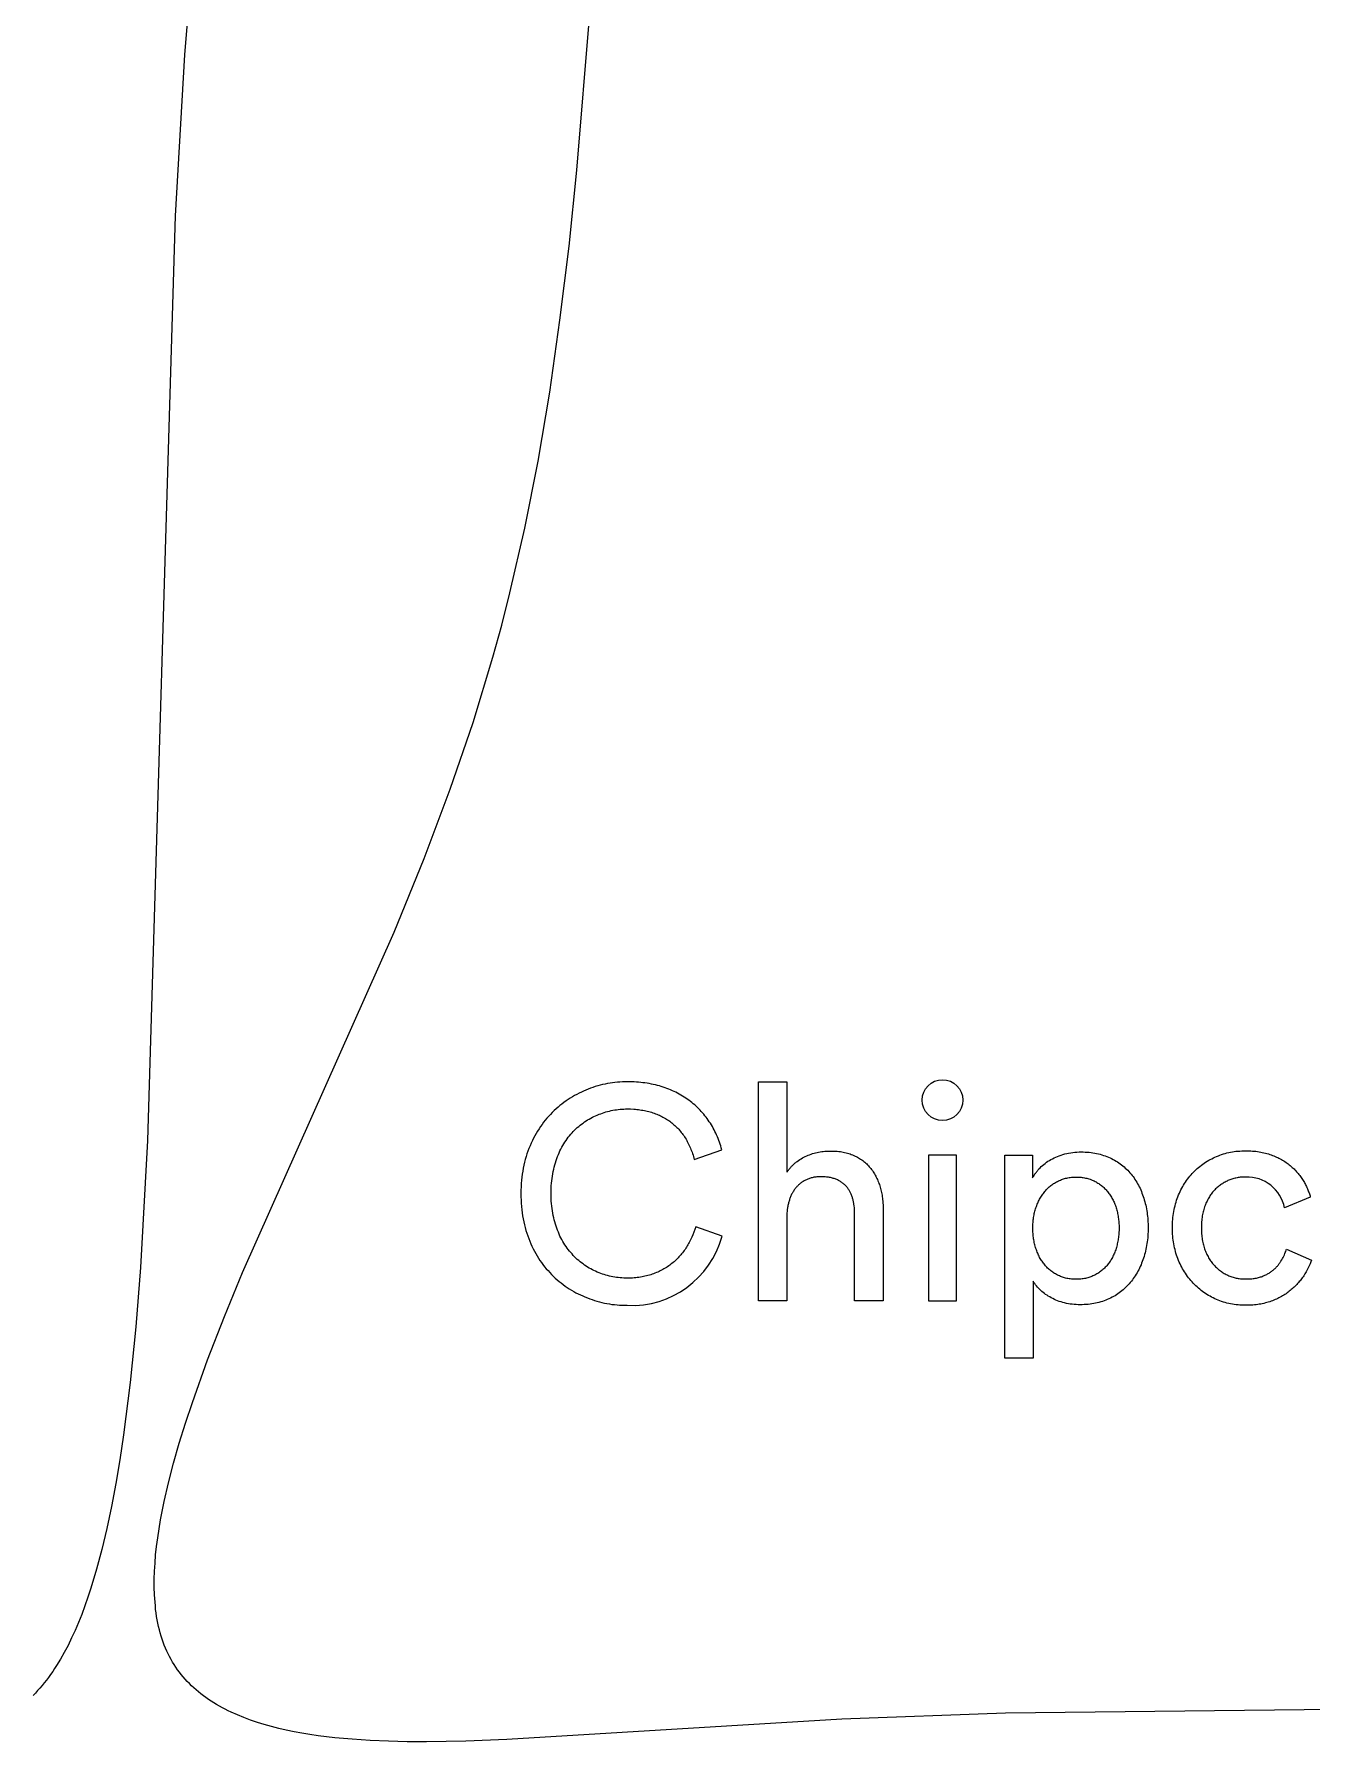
# Model space of a CAD drawing. Extents: x 1016 to 1404, y 0 to 311.
# Drawn here: x 1178.2 to 1294.6, y 0 to 155.7 of the extents above; entities that cross this region are included whole.
import ezdxf

# ---------------------------------------------------------------- set-up
doc = ezdxf.new("R2010")
doc.units = 0
doc.layers.add('FAB$CUT', color=1, linetype='CONTINUOUS')

msp = doc.modelspace()

# ---------------------------------------------------------------- linework, layer by layer
at = {"layer": 'FAB$CUT'}
for points in [[(1193.04, 168.1), (1191.87, 153.8), (1191.01, 139.12), (1188.5, 54.84), (1187.84, 43.24), (1187.41, 37.85), (1186.9, 32.76), (1186.3, 27.98), (1185.96, 25.72), (1185.59, 23.54), (1185.2, 21.45), (1184.78, 19.45), (1184.33, 17.54), (1183.84, 15.73), (1183.33, 14.01), (1183.05, 13.19), (1182.77, 12.39), (1182.49, 11.62), (1182.19, 10.88), (1181.88, 10.16), (1181.56, 9.47), (1181.24, 8.8), (1180.9, 8.16), (1180.56, 7.55), (1180.2, 6.96), (1180.02, 6.68), (1179.84, 6.4), (1179.65, 6.14), (1179.46, 5.87), (1179.27, 5.62), (1179.07, 5.37), (1178.88, 5.13), (1178.68, 4.9), (1178.47, 4.67), (1178.27, 4.45), (1178.06, 4.24)], [(1296.66, 2.95), (1266.71, 2.61), (1251.79, 2.08), (1221.23, 0.21), (1217.52, 0.06), (1213.92, 0), (1212.17, 0.01), (1210.45, 0.05), (1208.78, 0.12), (1207.15, 0.23), (1205.57, 0.37), (1204.04, 0.56), (1203.29, 0.67), (1202.56, 0.79), (1201.85, 0.92), (1201.14, 1.07), (1200.46, 1.22), (1199.79, 1.39), (1199.13, 1.58), (1198.5, 1.77), (1197.88, 1.98), (1197.27, 2.21), (1196.69, 2.45), (1196.12, 2.7), (1195.85, 2.83), (1195.58, 2.97), (1195.31, 3.11), (1195.05, 3.26), (1194.79, 3.41), (1194.54, 3.56), (1194.29, 3.71), (1194.05, 3.87), (1193.81, 4.04), (1193.58, 4.21), (1193.36, 4.38), (1193.14, 4.56), (1192.92, 4.74), (1192.71, 4.93), (1192.51, 5.12), (1192.31, 5.31), (1192.11, 5.51), (1191.93, 5.72), (1191.74, 5.93), (1191.57, 6.14), (1191.4, 6.36), (1191.23, 6.58), (1191.07, 6.81), (1190.92, 7.04), (1190.77, 7.28), (1190.63, 7.52), (1190.5, 7.77), (1190.37, 8.02), (1190.25, 8.28), (1190.13, 8.54), (1190.02, 8.81), (1189.92, 9.08), (1189.82, 9.36), (1189.73, 9.64), (1189.65, 9.93), (1189.57, 10.22), (1189.5, 10.52), (1189.43, 10.82), (1189.38, 11.13), (1189.32, 11.44), (1189.27, 11.76), (1189.23, 12.08), (1189.2, 12.41), (1189.17, 12.74), (1189.12, 13.41), (1189.1, 14.11), (1189.1, 14.82), (1189.13, 15.55), (1189.17, 16.29), (1189.23, 17.05), (1189.32, 17.82), (1189.42, 18.61), (1189.54, 19.42), (1189.68, 20.23), (1190.01, 21.91), (1190.41, 23.63), (1190.87, 25.4), (1191.38, 27.22), (1191.96, 29.07), (1192.58, 30.95), (1193.96, 34.82), (1195.5, 38.78), (1197.16, 42.8), (1210.97, 73.82), (1213.7, 80.53), (1216.09, 86.87), (1218.17, 92.95), (1219.97, 98.88), (1220.78, 101.81), (1221.53, 104.75), (1222.89, 110.67), (1224.09, 116.75), (1225.15, 123.06), (1226.09, 129.61), (1226.92, 136.37), (1227.64, 143.3), (1228.81, 157.59)]]:
    msp.add_lwpolyline(points, dxfattribs=at)
for points in [[(1232.23, 39.8, 0.351361), (1240.87, 46.09), (1238.47, 46.97), (1238.39, 46.72), (1238.3, 46.48), (1238.21, 46.24), (1238.11, 46), (1238.05, 45.88), (1238, 45.77), (1237.94, 45.65), (1237.88, 45.54), (1237.82, 45.43), (1237.76, 45.32), (1237.69, 45.21), (1237.63, 45.11), (1237.56, 45), (1237.49, 44.9), (1237.41, 44.8), (1237.34, 44.7), (1237.26, 44.6), (1237.18, 44.5), (1237.11, 44.4), (1237.02, 44.31), (1236.94, 44.22), (1236.85, 44.13), (1236.77, 44.04), (1236.68, 43.95), (1236.59, 43.87), (1236.49, 43.78), (1236.4, 43.7), (1236.3, 43.62), (1236.2, 43.54), (1236.1, 43.47), (1236, 43.39), (1235.9, 43.32), (1235.79, 43.25), (1235.68, 43.19), (1235.57, 43.12), (1235.46, 43.06), (1235.35, 43), (1235.23, 42.94), (1235.12, 42.88), (1235, 42.83), (1234.88, 42.78), (1234.75, 42.73), (1234.63, 42.68), (1234.5, 42.64), (1234.37, 42.59), (1234.24, 42.55), (1234.11, 42.52), (1233.98, 42.48), (1233.84, 42.45), (1233.71, 42.42), (1233.57, 42.4), (1233.43, 42.37), (1233.28, 42.35), (1233.14, 42.33), (1232.99, 42.32), (1232.84, 42.3), (1232.69, 42.29), (1232.54, 42.29), (1232.39, 42.28), (1232.23, 42.28), (1232.07, 42.28), (1231.9, 42.29), (1231.73, 42.3), (1231.57, 42.31), (1231.4, 42.33), (1231.24, 42.35), (1231.08, 42.37), (1230.91, 42.4), (1230.75, 42.43), (1230.59, 42.47), (1230.43, 42.51), (1230.27, 42.55), (1230.11, 42.6), (1229.96, 42.65), (1229.8, 42.71), (1229.65, 42.77), (1229.49, 42.83), (1229.34, 42.9), (1229.19, 42.97), (1229.04, 43.04), (1228.9, 43.12), (1228.75, 43.2), (1228.61, 43.29), (1228.47, 43.38), (1228.33, 43.47), (1228.19, 43.57), (1228.06, 43.67), (1227.93, 43.77), (1227.8, 43.88), (1227.67, 43.99), (1227.54, 44.11), (1227.42, 44.23), (1227.3, 44.35), (1227.19, 44.48), (1227.07, 44.61), (1226.96, 44.74), (1226.85, 44.88), (1226.74, 45.02), (1226.64, 45.17), (1226.54, 45.32), (1226.45, 45.47), (1226.35, 45.63), (1226.26, 45.79), (1226.18, 45.95), (1226.09, 46.12), (1226.01, 46.29), (1225.94, 46.46), (1225.87, 46.64), (1225.8, 46.83), (1225.73, 47.01), (1225.67, 47.2), (1225.62, 47.4), (1225.57, 47.59), (1225.52, 47.79), (1225.47, 48), (1225.43, 48.21), (1225.4, 48.42), (1225.37, 48.63), (1225.34, 48.85), (1225.32, 49.08), (1225.3, 49.3), (1225.29, 49.53), (1225.28, 49.77), (1225.28, 50), (1225.28, 50.24), (1225.29, 50.47), (1225.3, 50.7), (1225.32, 50.93), (1225.34, 51.15), (1225.37, 51.37), (1225.4, 51.59), (1225.43, 51.8), (1225.47, 52.01), (1225.52, 52.21), (1225.57, 52.41), (1225.62, 52.61), (1225.67, 52.8), (1225.73, 52.99), (1225.8, 53.18), (1225.87, 53.36), (1225.94, 53.54), (1226.01, 53.71), (1226.09, 53.88), (1226.18, 54.05), (1226.26, 54.21), (1226.35, 54.37), (1226.45, 54.53), (1226.54, 54.68), (1226.64, 54.83), (1226.74, 54.98), (1226.85, 55.12), (1226.96, 55.25), (1227.07, 55.39), (1227.19, 55.52), (1227.3, 55.64), (1227.42, 55.77), (1227.54, 55.88), (1227.67, 56), (1227.8, 56.11), (1227.93, 56.22), (1228.06, 56.32), (1228.19, 56.42), (1228.33, 56.52), (1228.47, 56.61), (1228.61, 56.7), (1228.75, 56.78), (1228.9, 56.87), (1229.04, 56.94), (1229.19, 57.02), (1229.34, 57.09), (1229.49, 57.15), (1229.65, 57.22), (1229.8, 57.27), (1229.96, 57.33), (1230.11, 57.38), (1230.27, 57.43), (1230.43, 57.47), (1230.59, 57.51), (1230.75, 57.55), (1230.91, 57.58), (1231.08, 57.61), (1231.24, 57.63), (1231.4, 57.65), (1231.57, 57.67), (1231.73, 57.68), (1231.9, 57.69), (1232.07, 57.7), (1232.23, 57.7), (1232.53, 57.7), (1232.82, 57.68), (1232.96, 57.67), (1233.1, 57.66), (1233.24, 57.64), (1233.38, 57.62), (1233.52, 57.6), (1233.65, 57.58), (1233.79, 57.56), (1233.92, 57.53), (1234.05, 57.5), (1234.18, 57.47), (1234.31, 57.43), (1234.43, 57.4), (1234.55, 57.36), (1234.68, 57.32), (1234.8, 57.27), (1234.91, 57.23), (1235.03, 57.18), (1235.15, 57.13), (1235.26, 57.08), (1235.37, 57.02), (1235.48, 56.96), (1235.59, 56.9), (1235.7, 56.84), (1235.8, 56.78), (1235.9, 56.71), (1236, 56.65), (1236.1, 56.58), (1236.2, 56.5), (1236.3, 56.43), (1236.39, 56.35), (1236.48, 56.27), (1236.57, 56.19), (1236.66, 56.11), (1236.75, 56.02), (1236.83, 55.94), (1236.92, 55.85), (1237, 55.76), (1237.08, 55.66), (1237.15, 55.57), (1237.23, 55.47), (1237.3, 55.37), (1237.38, 55.27), (1237.44, 55.16), (1237.51, 55.06), (1237.58, 54.95), (1237.64, 54.84), (1237.7, 54.73), (1237.76, 54.61), (1237.82, 54.5), (1237.88, 54.38), (1237.93, 54.26), (1237.98, 54.14), (1238.03, 54.01), (1238.08, 53.89), (1238.13, 53.76), (1238.17, 53.63), (1238.22, 53.5), (1238.26, 53.37), (1238.29, 53.23), (1238.33, 53.09), (1240.84, 53.98), (1240.79, 54.15), (1240.74, 54.33), (1240.69, 54.5), (1240.63, 54.67), (1240.57, 54.84), (1240.5, 55), (1240.44, 55.17), (1240.37, 55.33), (1240.3, 55.49), (1240.22, 55.64), (1240.14, 55.8), (1240.06, 55.95), (1239.98, 56.1), (1239.89, 56.25), (1239.8, 56.4), (1239.7, 56.54), (1239.61, 56.68), (1239.51, 56.82), (1239.41, 56.96), (1239.3, 57.09), (1239.2, 57.22), (1239.09, 57.35), (1238.97, 57.48), (1238.86, 57.6), (1238.74, 57.72), (1238.62, 57.84), (1238.5, 57.96), (1238.37, 58.07), (1238.24, 58.18), (1238.11, 58.29), (1237.98, 58.39), (1237.84, 58.5), (1237.7, 58.6), (1237.56, 58.69), (1237.42, 58.79), (1237.27, 58.88), (1237.12, 58.97), (1236.97, 59.05), (1236.81, 59.14), (1236.66, 59.22), (1236.5, 59.29), (1236.34, 59.37), (1236.18, 59.44), (1236.01, 59.5), (1235.84, 59.57), (1235.67, 59.63), (1235.5, 59.69), (1235.32, 59.74), (1235.15, 59.8), (1234.97, 59.85), (1234.79, 59.89), (1234.6, 59.93), (1234.42, 59.97), (1234.23, 60.01), (1234.04, 60.04), (1233.84, 60.07), (1233.65, 60.1), (1233.45, 60.12), (1233.26, 60.14), (1233.06, 60.15), (1232.85, 60.17), (1232.65, 60.18), (1232.23, 60.18), (1232.01, 60.18), (1231.78, 60.17), (1231.55, 60.16), (1231.32, 60.14), (1231.1, 60.12), (1230.87, 60.09), (1230.65, 60.05), (1230.42, 60.01), (1230.2, 59.97), (1229.98, 59.92), (1229.75, 59.86), (1229.53, 59.8), (1229.31, 59.74), (1229.1, 59.67), (1228.88, 59.59), (1228.67, 59.51), (1228.45, 59.43), (1228.24, 59.34), (1228.04, 59.24), (1227.83, 59.14), (1227.63, 59.03), (1227.42, 58.92), (1227.22, 58.81), (1227.03, 58.69), (1226.83, 58.56), (1226.64, 58.43), (1226.45, 58.29), (1226.27, 58.15), (1226.08, 58.01), (1225.91, 57.86), (1225.73, 57.7), (1225.56, 57.55), (1225.39, 57.38), (1225.22, 57.21), (1225.06, 57.04), (1224.9, 56.86), (1224.75, 56.68), (1224.6, 56.49), (1224.46, 56.29), (1224.31, 56.1), (1224.18, 55.9), (1224.05, 55.69), (1223.92, 55.48), (1223.8, 55.26), (1223.68, 55.04), (1223.57, 54.82), (1223.46, 54.59), (1223.36, 54.35), (1223.26, 54.11), (1223.17, 53.87), (1223.08, 53.62), (1223, 53.37), (1222.93, 53.11), (1222.86, 52.85), (1222.8, 52.59), (1222.74, 52.32), (1222.69, 52.04), (1222.65, 51.77), (1222.61, 51.48), (1222.58, 51.2), (1222.55, 50.9), (1222.54, 50.61), (1222.53, 50.31), (1222.52, 50), (1222.53, 49.7), (1222.54, 49.4), (1222.55, 49.1), (1222.58, 48.81), (1222.61, 48.52), (1222.64, 48.24), (1222.68, 47.96), (1222.73, 47.69), (1222.79, 47.42), (1222.85, 47.15), (1222.91, 46.89), (1222.99, 46.63), (1223.06, 46.38), (1223.15, 46.13), (1223.24, 45.89), (1223.33, 45.65), (1223.43, 45.42), (1223.53, 45.19), (1223.64, 44.96), (1223.76, 44.74), (1223.88, 44.52), (1224, 44.31), (1224.13, 44.1), (1224.26, 43.9), (1224.4, 43.7), (1224.54, 43.51), (1224.69, 43.32), (1224.84, 43.14), (1225, 42.96), (1225.16, 42.78), (1225.32, 42.61), (1225.48, 42.45), (1225.65, 42.29), (1225.83, 42.13), (1226.01, 41.98), (1226.19, 41.84), (1226.37, 41.7), (1226.56, 41.56), (1226.75, 41.43), (1226.94, 41.3), (1227.14, 41.18), (1227.34, 41.06), (1227.54, 40.95), (1227.74, 40.85), (1227.95, 40.75), (1228.16, 40.65), (1228.37, 40.56), (1228.59, 40.47), (1228.8, 40.39), (1229.02, 40.32), (1229.24, 40.24), (1229.46, 40.18), (1229.69, 40.12), (1229.91, 40.06), (1230.14, 40.01), (1230.37, 39.97), (1230.6, 39.93), (1230.83, 39.89), (1231.06, 39.86), (1231.29, 39.84), (1231.53, 39.82), (1231.76, 39.81), (1232, 39.8)], [(1288.59, 51.49), (1288.49, 51.49), (1288.4, 51.49), (1288.3, 51.48), (1288.2, 51.48), (1288.1, 51.47), (1288.01, 51.45), (1287.91, 51.44), (1287.82, 51.42), (1287.72, 51.4), (1287.63, 51.38), (1287.53, 51.36), (1287.44, 51.33), (1287.35, 51.3), (1287.26, 51.27), (1287.17, 51.24), (1287.08, 51.2), (1286.99, 51.17), (1286.9, 51.13), (1286.81, 51.08), (1286.73, 51.04), (1286.64, 50.99), (1286.56, 50.95), (1286.48, 50.89), (1286.4, 50.84), (1286.32, 50.79), (1286.24, 50.73), (1286.16, 50.67), (1286.08, 50.61), (1286.01, 50.54), (1285.93, 50.47), (1285.86, 50.41), (1285.79, 50.33), (1285.72, 50.26), (1285.65, 50.19), (1285.59, 50.11), (1285.52, 50.03), (1285.46, 49.94), (1285.4, 49.86), (1285.34, 49.77), (1285.29, 49.68), (1285.23, 49.59), (1285.18, 49.5), (1285.13, 49.4), (1285.08, 49.3), (1285.03, 49.2), (1284.98, 49.1), (1284.94, 48.99), (1284.9, 48.89), (1284.86, 48.78), (1284.82, 48.66), (1284.79, 48.55), (1284.76, 48.43), (1284.73, 48.32), (1284.7, 48.19), (1284.67, 48.07), (1284.65, 47.95), (1284.63, 47.82), (1284.61, 47.69), (1284.6, 47.55), (1284.59, 47.42), (1284.58, 47.28), (1284.57, 47.14), (1284.57, 47), (1284.56, 46.86), (1284.57, 46.72), (1284.57, 46.58), (1284.58, 46.44), (1284.59, 46.31), (1284.6, 46.17), (1284.61, 46.04), (1284.63, 45.91), (1284.65, 45.79), (1284.67, 45.66), (1284.7, 45.54), (1284.72, 45.42), (1284.75, 45.3), (1284.79, 45.19), (1284.82, 45.07), (1284.86, 44.96), (1284.89, 44.85), (1284.94, 44.74), (1284.98, 44.64), (1285.02, 44.53), (1285.07, 44.43), (1285.12, 44.33), (1285.17, 44.24), (1285.22, 44.14), (1285.28, 44.05), (1285.34, 43.96), (1285.4, 43.87), (1285.46, 43.79), (1285.52, 43.7), (1285.58, 43.62), (1285.65, 43.54), (1285.72, 43.46), (1285.78, 43.39), (1285.86, 43.32), (1285.93, 43.25), (1286, 43.18), (1286.08, 43.11), (1286.15, 43.05), (1286.23, 42.99), (1286.31, 42.93), (1286.39, 42.87), (1286.47, 42.82), (1286.56, 42.76), (1286.64, 42.71), (1286.73, 42.67), (1286.81, 42.62), (1286.9, 42.58), (1286.99, 42.54), (1287.08, 42.5), (1287.17, 42.46), (1287.26, 42.43), (1287.35, 42.4), (1287.45, 42.37), (1287.54, 42.34), (1287.63, 42.32), (1287.73, 42.29), (1287.83, 42.27), (1287.92, 42.25), (1288.02, 42.24), (1288.12, 42.23), (1288.22, 42.22), (1288.32, 42.21), (1288.42, 42.2), (1288.52, 42.2), (1288.62, 42.2), (1288.73, 42.2), (1288.85, 42.2), (1288.96, 42.21), (1289.07, 42.22), (1289.17, 42.23), (1289.28, 42.24), (1289.38, 42.25), (1289.48, 42.27), (1289.58, 42.29), (1289.67, 42.31), (1289.76, 42.33), (1289.86, 42.36), (1289.95, 42.39), (1290.03, 42.41), (1290.12, 42.44), (1290.2, 42.48), (1290.28, 42.51), (1290.36, 42.54), (1290.44, 42.58), (1290.52, 42.62), (1290.59, 42.66), (1290.66, 42.7), (1290.73, 42.74), (1290.8, 42.78), (1290.87, 42.83), (1290.93, 42.87), (1290.99, 42.92), (1291.06, 42.97), (1291.12, 43.02), (1291.17, 43.07), (1291.23, 43.12), (1291.28, 43.17), (1291.34, 43.22), (1291.39, 43.27), (1291.44, 43.33), (1291.49, 43.38), (1291.53, 43.44), (1291.58, 43.49), (1291.62, 43.55), (1291.67, 43.6), (1291.71, 43.66), (1291.75, 43.72), (1291.79, 43.77), (1291.82, 43.83), (1291.89, 43.94), (1291.96, 44.06), (1292.02, 44.17), (1292.07, 44.29), (1292.13, 44.4), (1292.17, 44.51), (1292.21, 44.62), (1292.25, 44.72), (1292.29, 44.83), (1292.32, 44.93), (1294.61, 43.93), (1294.54, 43.76), (1294.47, 43.57), (1294.39, 43.39), (1294.31, 43.21), (1294.21, 43.03), (1294.11, 42.85), (1294, 42.66), (1293.89, 42.49), (1293.83, 42.4), (1293.76, 42.31), (1293.7, 42.22), (1293.63, 42.13), (1293.56, 42.04), (1293.49, 41.96), (1293.42, 41.87), (1293.34, 41.79), (1293.26, 41.71), (1293.19, 41.62), (1293.1, 41.54), (1293.02, 41.46), (1292.94, 41.38), (1292.85, 41.3), (1292.76, 41.23), (1292.67, 41.15), (1292.57, 41.08), (1292.48, 41.01), (1292.38, 40.93), (1292.28, 40.86), (1292.18, 40.8), (1292.08, 40.73), (1291.97, 40.67), (1291.86, 40.6), (1291.75, 40.54), (1291.64, 40.48), (1291.52, 40.43), (1291.41, 40.37), (1291.29, 40.32), (1291.17, 40.27), (1291.05, 40.22), (1290.92, 40.18), (1290.79, 40.13), (1290.66, 40.09), (1290.53, 40.05), (1290.4, 40.02), (1290.26, 39.98), (1290.12, 39.95), (1289.98, 39.92), (1289.84, 39.9), (1289.7, 39.87), (1289.55, 39.85), (1289.4, 39.84), (1289.25, 39.82), (1289.09, 39.81), (1288.94, 39.8), (1288.78, 39.8), (1288.62, 39.8), (1288.44, 39.8), (1288.26, 39.81), (1288.08, 39.82), (1287.91, 39.83), (1287.73, 39.85), (1287.56, 39.88), (1287.39, 39.9), (1287.22, 39.93), (1287.06, 39.97), (1286.89, 40.01), (1286.73, 40.06), (1286.57, 40.1), (1286.41, 40.16), (1286.25, 40.21), (1286.1, 40.27), (1285.94, 40.33), (1285.79, 40.4), (1285.64, 40.47), (1285.5, 40.55), (1285.35, 40.62), (1285.21, 40.7), (1285.07, 40.79), (1284.94, 40.88), (1284.8, 40.97), (1284.67, 41.06), (1284.54, 41.16), (1284.41, 41.26), (1284.29, 41.37), (1284.17, 41.48), (1284.05, 41.59), (1283.93, 41.7), (1283.82, 41.82), (1283.71, 41.94), (1283.6, 42.06), (1283.5, 42.19), (1283.39, 42.31), (1283.3, 42.44), (1283.2, 42.58), (1283.11, 42.72), (1283.02, 42.85), (1282.93, 43), (1282.85, 43.14), (1282.77, 43.29), (1282.69, 43.44), (1282.62, 43.59), (1282.55, 43.74), (1282.48, 43.9), (1282.42, 44.06), (1282.36, 44.22), (1282.3, 44.38), (1282.25, 44.54), (1282.2, 44.71), (1282.16, 44.88), (1282.12, 45.05), (1282.08, 45.22), (1282.05, 45.4), (1282.02, 45.58), (1281.99, 45.75), (1281.97, 45.93), (1281.95, 46.12), (1281.93, 46.3), (1281.92, 46.48), (1281.92, 46.67), (1281.92, 46.86), (1281.92, 47.05), (1281.92, 47.24), (1281.93, 47.43), (1281.95, 47.62), (1281.97, 47.81), (1281.99, 47.99), (1282.02, 48.17), (1282.05, 48.35), (1282.08, 48.53), (1282.12, 48.7), (1282.16, 48.87), (1282.21, 49.04), (1282.26, 49.21), (1282.31, 49.38), (1282.37, 49.54), (1282.43, 49.7), (1282.49, 49.86), (1282.56, 50.02), (1282.63, 50.17), (1282.7, 50.32), (1282.78, 50.47), (1282.86, 50.62), (1282.94, 50.76), (1283.03, 50.9), (1283.12, 51.04), (1283.21, 51.18), (1283.31, 51.31), (1283.41, 51.44), (1283.51, 51.57), (1283.62, 51.69), (1283.73, 51.81), (1283.84, 51.93), (1283.95, 52.04), (1284.07, 52.15), (1284.19, 52.26), (1284.31, 52.37), (1284.43, 52.47), (1284.56, 52.57), (1284.69, 52.67), (1284.82, 52.76), (1284.95, 52.85), (1285.09, 52.93), (1285.23, 53.02), (1285.37, 53.1), (1285.51, 53.17), (1285.66, 53.24), (1285.8, 53.31), (1285.95, 53.38), (1286.11, 53.44), (1286.26, 53.49), (1286.41, 53.55), (1286.57, 53.6), (1286.73, 53.64), (1286.89, 53.69), (1287.06, 53.73), (1287.22, 53.76), (1287.39, 53.79), (1287.55, 53.82), (1287.72, 53.84), (1287.89, 53.86), (1288.07, 53.87), (1288.24, 53.88), (1288.41, 53.89), (1288.59, 53.89), (1288.76, 53.89), (1288.92, 53.89), (1289.08, 53.88), (1289.23, 53.87), (1289.39, 53.85), (1289.54, 53.84), (1289.69, 53.82), (1289.84, 53.79), (1289.98, 53.77), (1290.12, 53.74), (1290.26, 53.71), (1290.4, 53.68), (1290.54, 53.64), (1290.67, 53.6), (1290.8, 53.56), (1290.93, 53.52), (1291.05, 53.47), (1291.17, 53.42), (1291.3, 53.37), (1291.41, 53.32), (1291.53, 53.27), (1291.64, 53.21), (1291.76, 53.15), (1291.87, 53.09), (1291.97, 53.03), (1292.08, 52.96), (1292.18, 52.9), (1292.28, 52.83), (1292.38, 52.76), (1292.47, 52.69), (1292.57, 52.61), (1292.66, 52.54), (1292.75, 52.46), (1292.84, 52.38), (1292.92, 52.31), (1293.01, 52.23), (1293.09, 52.14), (1293.16, 52.06), (1293.24, 51.98), (1293.32, 51.89), (1293.39, 51.81), (1293.46, 51.72), (1293.53, 51.63), (1293.59, 51.54), (1293.66, 51.45), (1293.72, 51.36), (1293.78, 51.27), (1293.84, 51.18), (1293.89, 51.09), (1293.95, 51), (1294, 50.9), (1294.05, 50.81), (1294.1, 50.72), (1294.14, 50.62), (1294.19, 50.53), (1294.23, 50.43), (1294.27, 50.34), (1294.31, 50.24), (1294.34, 50.15), (1294.38, 50.05), (1294.41, 49.96), (1294.44, 49.86), (1294.47, 49.77), (1294.49, 49.67), (1292.15, 48.68, 0.370643)]]:
    msp.add_lwpolyline(points, format="xyb", close=True, dxfattribs=at)
for points in [[(1246.77, 48.02), (1246.77, 40.21), (1244.18, 40.21), (1244.18, 60.18), (1246.77, 60.18), (1246.77, 51.93), (1246.82, 52), (1246.86, 52.06), (1246.91, 52.13), (1246.96, 52.19), (1247.01, 52.25), (1247.06, 52.31), (1247.11, 52.37), (1247.16, 52.42), (1247.21, 52.48), (1247.26, 52.53), (1247.32, 52.58), (1247.37, 52.64), (1247.43, 52.69), (1247.48, 52.73), (1247.54, 52.78), (1247.59, 52.83), (1247.65, 52.88), (1247.71, 52.92), (1247.83, 53.01), (1247.95, 53.09), (1248.07, 53.16), (1248.19, 53.24), (1248.32, 53.3), (1248.45, 53.37), (1248.58, 53.43), (1248.71, 53.48), (1248.84, 53.53), (1248.98, 53.58), (1249.11, 53.63), (1249.25, 53.67), (1249.39, 53.7), (1249.53, 53.73), (1249.66, 53.76), (1249.81, 53.79), (1249.95, 53.81), (1250.09, 53.83), (1250.23, 53.84), (1250.37, 53.85), (1250.51, 53.86), (1250.66, 53.86), (1250.8, 53.87), (1250.95, 53.86), (1251.09, 53.86), (1251.23, 53.85), (1251.37, 53.84), (1251.51, 53.82), (1251.65, 53.81), (1251.78, 53.79), (1251.91, 53.76), (1252.04, 53.73), (1252.17, 53.7), (1252.29, 53.67), (1252.41, 53.63), (1252.53, 53.6), (1252.65, 53.55), (1252.77, 53.51), (1252.88, 53.46), (1252.99, 53.41), (1253.1, 53.36), (1253.2, 53.3), (1253.3, 53.24), (1253.41, 53.18), (1253.5, 53.12), (1253.6, 53.05), (1253.69, 52.99), (1253.79, 52.91), (1253.87, 52.84), (1253.96, 52.77), (1254.05, 52.69), (1254.13, 52.61), (1254.21, 52.52), (1254.29, 52.44), (1254.36, 52.35), (1254.43, 52.26), (1254.5, 52.17), (1254.57, 52.08), (1254.64, 51.98), (1254.7, 51.88), (1254.76, 51.78), (1254.82, 51.68), (1254.88, 51.58), (1254.93, 51.47), (1254.98, 51.37), (1255.03, 51.26), (1255.08, 51.15), (1255.13, 51.04), (1255.17, 50.92), (1255.21, 50.81), (1255.25, 50.69), (1255.28, 50.57), (1255.32, 50.45), (1255.35, 50.33), (1255.38, 50.2), (1255.4, 50.08), (1255.43, 49.95), (1255.45, 49.83), (1255.47, 49.7), (1255.49, 49.57), (1255.5, 49.44), (1255.51, 49.3), (1255.52, 49.17), (1255.54, 48.9), (1255.54, 48.62), (1255.54, 40.21), (1252.95, 40.21), (1252.95, 48.18), (1252.95, 48.36), (1252.94, 48.53), (1252.93, 48.69), (1252.91, 48.86), (1252.89, 49.02), (1252.88, 49.1), (1252.86, 49.18), (1252.85, 49.26), (1252.83, 49.33), (1252.81, 49.41), (1252.79, 49.48), (1252.77, 49.56), (1252.75, 49.63), (1252.73, 49.7), (1252.7, 49.78), (1252.67, 49.85), (1252.64, 49.92), (1252.61, 49.98), (1252.58, 50.05), (1252.55, 50.12), (1252.52, 50.18), (1252.48, 50.25), (1252.44, 50.31), (1252.4, 50.37), (1252.36, 50.43), (1252.32, 50.49), (1252.27, 50.55), (1252.23, 50.6), (1252.18, 50.66), (1252.13, 50.71), (1252.08, 50.76), (1252.03, 50.81), (1251.97, 50.86), (1251.91, 50.91), (1251.86, 50.95), (1251.8, 51), (1251.73, 51.04), (1251.67, 51.08), (1251.6, 51.12), (1251.54, 51.16), (1251.47, 51.19), (1251.39, 51.23), (1251.32, 51.26), (1251.25, 51.29), (1251.17, 51.32), (1251.09, 51.35), (1251.01, 51.37), (1250.92, 51.39), (1250.84, 51.42), (1250.75, 51.44), (1250.66, 51.45), (1250.57, 51.47), (1250.47, 51.48), (1250.38, 51.49), (1250.28, 51.5), (1250.18, 51.51), (1250.07, 51.52), (1249.97, 51.52), (1249.86, 51.52), (1249.77, 51.52), (1249.68, 51.52), (1249.59, 51.51), (1249.5, 51.5), (1249.41, 51.49), (1249.33, 51.48), (1249.24, 51.47), (1249.16, 51.45), (1249.08, 51.43), (1249, 51.41), (1248.92, 51.39), (1248.84, 51.37), (1248.77, 51.34), (1248.69, 51.31), (1248.62, 51.28), (1248.55, 51.25), (1248.48, 51.22), (1248.41, 51.18), (1248.34, 51.14), (1248.27, 51.1), (1248.21, 51.06), (1248.15, 51.02), (1248.08, 50.97), (1248.02, 50.93), (1247.97, 50.88), (1247.91, 50.83), (1247.85, 50.78), (1247.8, 50.73), (1247.74, 50.67), (1247.69, 50.62), (1247.64, 50.56), (1247.59, 50.5), (1247.54, 50.44), (1247.5, 50.38), (1247.45, 50.32), (1247.41, 50.26), (1247.37, 50.19), (1247.33, 50.12), (1247.29, 50.06), (1247.25, 49.99), (1247.21, 49.92), (1247.18, 49.84), (1247.14, 49.77), (1247.11, 49.7), (1247.08, 49.62), (1247.05, 49.55), (1247.02, 49.47), (1247, 49.39), (1246.97, 49.31), (1246.95, 49.23), (1246.93, 49.15), (1246.91, 49.07), (1246.89, 48.98), (1246.87, 48.9), (1246.85, 48.82), (1246.84, 48.73), (1246.82, 48.64), (1246.81, 48.56), (1246.79, 48.38), (1246.78, 48.2)], [(1262.25, 40.21), (1262.25, 53.48), (1259.68, 53.48), (1259.68, 40.21)], [(1269.23, 34.97), (1266.66, 34.97), (1266.66, 53.48), (1269.17, 53.48), (1269.17, 51.41), (1269.2, 51.47), (1269.24, 51.53), (1269.28, 51.59), (1269.32, 51.66), (1269.35, 51.72), (1269.39, 51.78), (1269.44, 51.83), (1269.48, 51.89), (1269.52, 51.95), (1269.57, 52.01), (1269.61, 52.06), (1269.66, 52.12), (1269.71, 52.18), (1269.76, 52.23), (1269.86, 52.34), (1269.97, 52.45), (1270.09, 52.55), (1270.2, 52.65), (1270.32, 52.74), (1270.45, 52.84), (1270.58, 52.93), (1270.71, 53.01), (1270.85, 53.09), (1271, 53.17), (1271.14, 53.25), (1271.3, 53.32), (1271.45, 53.38), (1271.61, 53.44), (1271.77, 53.5), (1271.94, 53.55), (1272.11, 53.6), (1272.29, 53.64), (1272.46, 53.68), (1272.65, 53.71), (1272.83, 53.74), (1273.02, 53.76), (1273.22, 53.77), (1273.41, 53.78), (1273.61, 53.78), (1273.8, 53.78), (1273.98, 53.77), (1274.16, 53.76), (1274.34, 53.75), (1274.51, 53.73), (1274.68, 53.7), (1274.85, 53.68), (1275.01, 53.64), (1275.18, 53.61), (1275.34, 53.57), (1275.5, 53.52), (1275.65, 53.47), (1275.8, 53.42), (1275.95, 53.37), (1276.1, 53.31), (1276.24, 53.24), (1276.38, 53.18), (1276.52, 53.11), (1276.65, 53.03), (1276.79, 52.95), (1276.92, 52.87), (1277.04, 52.79), (1277.17, 52.7), (1277.29, 52.61), (1277.4, 52.52), (1277.52, 52.42), (1277.63, 52.32), (1277.74, 52.21), (1277.85, 52.11), (1277.95, 52), (1278.05, 51.88), (1278.15, 51.77), (1278.24, 51.65), (1278.34, 51.53), (1278.43, 51.41), (1278.51, 51.28), (1278.6, 51.15), (1278.68, 51.02), (1278.75, 50.88), (1278.83, 50.75), (1278.9, 50.61), (1278.97, 50.47), (1279.03, 50.32), (1279.09, 50.18), (1279.15, 50.03), (1279.21, 49.88), (1279.26, 49.72), (1279.31, 49.57), (1279.36, 49.41), (1279.41, 49.25), (1279.45, 49.09), (1279.49, 48.93), (1279.52, 48.77), (1279.55, 48.6), (1279.58, 48.43), (1279.61, 48.27), (1279.63, 48.09), (1279.65, 47.92), (1279.67, 47.75), (1279.68, 47.57), (1279.69, 47.4), (1279.7, 47.22), (1279.71, 46.86), (1279.71, 46.67), (1279.7, 46.49), (1279.69, 46.31), (1279.68, 46.13), (1279.67, 45.95), (1279.65, 45.77), (1279.63, 45.6), (1279.6, 45.43), (1279.57, 45.25), (1279.54, 45.08), (1279.51, 44.91), (1279.47, 44.75), (1279.43, 44.58), (1279.39, 44.42), (1279.34, 44.26), (1279.29, 44.1), (1279.24, 43.94), (1279.18, 43.79), (1279.12, 43.64), (1279.06, 43.49), (1278.99, 43.34), (1278.93, 43.19), (1278.85, 43.05), (1278.78, 42.91), (1278.7, 42.77), (1278.62, 42.63), (1278.54, 42.5), (1278.45, 42.37), (1278.36, 42.24), (1278.27, 42.12), (1278.18, 42), (1278.08, 41.88), (1277.98, 41.76), (1277.87, 41.65), (1277.77, 41.54), (1277.66, 41.43), (1277.55, 41.32), (1277.43, 41.22), (1277.31, 41.12), (1277.19, 41.03), (1277.07, 40.94), (1276.95, 40.85), (1276.82, 40.76), (1276.69, 40.68), (1276.55, 40.6), (1276.42, 40.53), (1276.28, 40.46), (1276.14, 40.39), (1275.99, 40.33), (1275.85, 40.27), (1275.7, 40.21), (1275.54, 40.16), (1275.39, 40.11), (1275.23, 40.07), (1275.07, 40.03), (1274.91, 39.99), (1274.75, 39.96), (1274.58, 39.93), (1274.41, 39.91), (1274.24, 39.89), (1274.07, 39.87), (1273.89, 39.86), (1273.71, 39.85), (1273.53, 39.85), (1273.34, 39.85), (1273.15, 39.86), (1272.97, 39.88), (1272.79, 39.9), (1272.61, 39.92), (1272.44, 39.95), (1272.26, 39.98), (1272.1, 40.02), (1271.93, 40.06), (1271.77, 40.11), (1271.61, 40.16), (1271.46, 40.22), (1271.31, 40.28), (1271.16, 40.34), (1271.02, 40.41), (1270.88, 40.48), (1270.75, 40.56), (1270.61, 40.64), (1270.49, 40.72), (1270.36, 40.8), (1270.25, 40.89), (1270.13, 40.98), (1270.02, 41.07), (1269.91, 41.17), (1269.81, 41.26), (1269.71, 41.36), (1269.62, 41.47), (1269.53, 41.57), (1269.49, 41.62), (1269.45, 41.68), (1269.41, 41.73), (1269.37, 41.78), (1269.33, 41.84), (1269.3, 41.89), (1269.26, 41.95), (1269.23, 42)], [(1277.06, 46.86), (1277.06, 46.73), (1277.06, 46.61), (1277.05, 46.48), (1277.04, 46.36), (1277.03, 46.23), (1277.02, 46.11), (1277.01, 45.99), (1276.99, 45.87), (1276.97, 45.76), (1276.95, 45.64), (1276.93, 45.53), (1276.9, 45.41), (1276.88, 45.3), (1276.85, 45.19), (1276.82, 45.08), (1276.79, 44.97), (1276.75, 44.87), (1276.71, 44.76), (1276.68, 44.66), (1276.64, 44.56), (1276.59, 44.46), (1276.55, 44.36), (1276.5, 44.27), (1276.45, 44.17), (1276.4, 44.08), (1276.35, 43.99), (1276.3, 43.9), (1276.24, 43.82), (1276.18, 43.73), (1276.13, 43.65), (1276.06, 43.57), (1276, 43.49), (1275.94, 43.41), (1275.87, 43.34), (1275.8, 43.27), (1275.73, 43.19), (1275.66, 43.13), (1275.59, 43.06), (1275.51, 43), (1275.44, 42.93), (1275.36, 42.87), (1275.28, 42.82), (1275.2, 42.76), (1275.12, 42.71), (1275.03, 42.66), (1274.94, 42.61), (1274.86, 42.56), (1274.77, 42.52), (1274.68, 42.48), (1274.58, 42.44), (1274.49, 42.4), (1274.4, 42.37), (1274.3, 42.34), (1274.2, 42.31), (1274.1, 42.28), (1274, 42.26), (1273.9, 42.24), (1273.79, 42.22), (1273.69, 42.2), (1273.58, 42.19), (1273.47, 42.18), (1273.37, 42.17), (1273.26, 42.17), (1273.14, 42.17), (1273.03, 42.17), (1272.92, 42.17), (1272.81, 42.18), (1272.71, 42.19), (1272.6, 42.2), (1272.5, 42.22), (1272.39, 42.24), (1272.29, 42.26), (1272.19, 42.28), (1272.09, 42.31), (1271.99, 42.34), (1271.9, 42.37), (1271.8, 42.4), (1271.71, 42.44), (1271.62, 42.48), (1271.53, 42.52), (1271.44, 42.56), (1271.35, 42.61), (1271.26, 42.66), (1271.18, 42.71), (1271.09, 42.76), (1271.01, 42.82), (1270.93, 42.87), (1270.85, 42.93), (1270.78, 43), (1270.7, 43.06), (1270.63, 43.13), (1270.55, 43.19), (1270.48, 43.27), (1270.41, 43.34), (1270.35, 43.41), (1270.28, 43.49), (1270.22, 43.57), (1270.16, 43.65), (1270.1, 43.73), (1270.04, 43.82), (1269.98, 43.9), (1269.93, 43.99), (1269.87, 44.08), (1269.82, 44.17), (1269.77, 44.27), (1269.72, 44.36), (1269.68, 44.46), (1269.64, 44.56), (1269.59, 44.66), (1269.55, 44.76), (1269.52, 44.87), (1269.48, 44.97), (1269.45, 45.08), (1269.42, 45.19), (1269.39, 45.3), (1269.36, 45.41), (1269.33, 45.53), (1269.31, 45.64), (1269.29, 45.76), (1269.27, 45.87), (1269.25, 45.99), (1269.24, 46.11), (1269.23, 46.23), (1269.22, 46.36), (1269.21, 46.48), (1269.2, 46.61), (1269.2, 46.73), (1269.2, 46.86), (1269.2, 46.98), (1269.2, 47.11), (1269.21, 47.23), (1269.22, 47.35), (1269.23, 47.47), (1269.24, 47.59), (1269.25, 47.7), (1269.27, 47.82), (1269.29, 47.93), (1269.31, 48.05), (1269.33, 48.16), (1269.36, 48.27), (1269.39, 48.38), (1269.42, 48.49), (1269.45, 48.59), (1269.48, 48.7), (1269.52, 48.8), (1269.55, 48.91), (1269.59, 49.01), (1269.64, 49.11), (1269.68, 49.21), (1269.72, 49.3), (1269.77, 49.4), (1269.82, 49.49), (1269.87, 49.58), (1269.93, 49.67), (1269.98, 49.76), (1270.04, 49.84), (1270.1, 49.93), (1270.16, 50.01), (1270.22, 50.09), (1270.28, 50.17), (1270.35, 50.25), (1270.41, 50.32), (1270.48, 50.39), (1270.55, 50.46), (1270.63, 50.53), (1270.7, 50.6), (1270.78, 50.66), (1270.85, 50.73), (1270.93, 50.79), (1271.01, 50.84), (1271.09, 50.9), (1271.18, 50.95), (1271.26, 51), (1271.35, 51.05), (1271.44, 51.1), (1271.53, 51.14), (1271.62, 51.18), (1271.71, 51.22), (1271.8, 51.26), (1271.9, 51.29), (1271.99, 51.32), (1272.09, 51.35), (1272.19, 51.38), (1272.29, 51.4), (1272.39, 51.42), (1272.5, 51.44), (1272.6, 51.46), (1272.71, 51.47), (1272.81, 51.48), (1272.92, 51.49), (1273.03, 51.49), (1273.14, 51.49), (1273.26, 51.49), (1273.37, 51.49), (1273.48, 51.48), (1273.59, 51.47), (1273.69, 51.46), (1273.8, 51.44), (1273.91, 51.42), (1274.01, 51.4), (1274.11, 51.38), (1274.21, 51.35), (1274.31, 51.32), (1274.41, 51.29), (1274.5, 51.26), (1274.6, 51.22), (1274.69, 51.18), (1274.78, 51.14), (1274.87, 51.1), (1274.96, 51.05), (1275.04, 51), (1275.13, 50.95), (1275.21, 50.9), (1275.29, 50.84), (1275.37, 50.79), (1275.45, 50.73), (1275.53, 50.66), (1275.6, 50.6), (1275.67, 50.53), (1275.74, 50.46), (1275.81, 50.39), (1275.88, 50.32), (1275.95, 50.25), (1276.01, 50.17), (1276.07, 50.09), (1276.14, 50.01), (1276.19, 49.93), (1276.25, 49.84), (1276.31, 49.76), (1276.36, 49.67), (1276.41, 49.58), (1276.46, 49.49), (1276.51, 49.4), (1276.55, 49.3), (1276.6, 49.21), (1276.64, 49.11), (1276.68, 49.01), (1276.72, 48.91), (1276.76, 48.8), (1276.79, 48.7), (1276.82, 48.59), (1276.85, 48.49), (1276.88, 48.38), (1276.91, 48.27), (1276.93, 48.16), (1276.95, 48.05), (1276.97, 47.93), (1276.99, 47.82), (1277.01, 47.7), (1277.02, 47.59), (1277.03, 47.47), (1277.04, 47.35), (1277.05, 47.23), (1277.06, 47.11), (1277.06, 46.98)]]:
    msp.add_lwpolyline(points, close=True, dxfattribs=at)
msp.add_circle((1260.96, 58.51), 1.86, dxfattribs=at)

doc.saveas('drawing.dxf')
